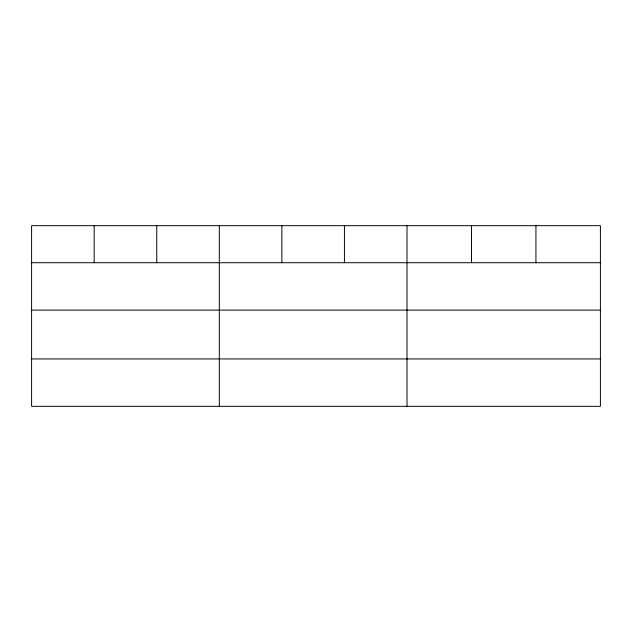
<?xml version="1.0" encoding="UTF-8"?>
<svg xmlns="http://www.w3.org/2000/svg" width="632" height="632" viewBox="0 0 632 632"><rect width="100%" height="100%" fill="white"/><g stroke="black" fill="none" stroke-linecap="round" stroke-linejoin="round"><path stroke-width="0.95" d="M600.4 310.107L600.4 225.679L31.6 225.679L31.6 406.321L600.4 406.321L600.4 310.107L31.6 310.107M31.6 262.722L600.4 262.722M31.6 358.937L600.4 358.937M535.936 225.679L535.936 262.722M471.472 225.679L471.472 262.722M407.008 225.679L407.008 406.321M344.44 225.679L344.44 262.722M281.872 225.679L281.872 262.722M219.304 225.679L219.304 406.321M156.736 225.679L156.736 262.722M94.168 225.679L94.168 262.722"/></g></svg>
